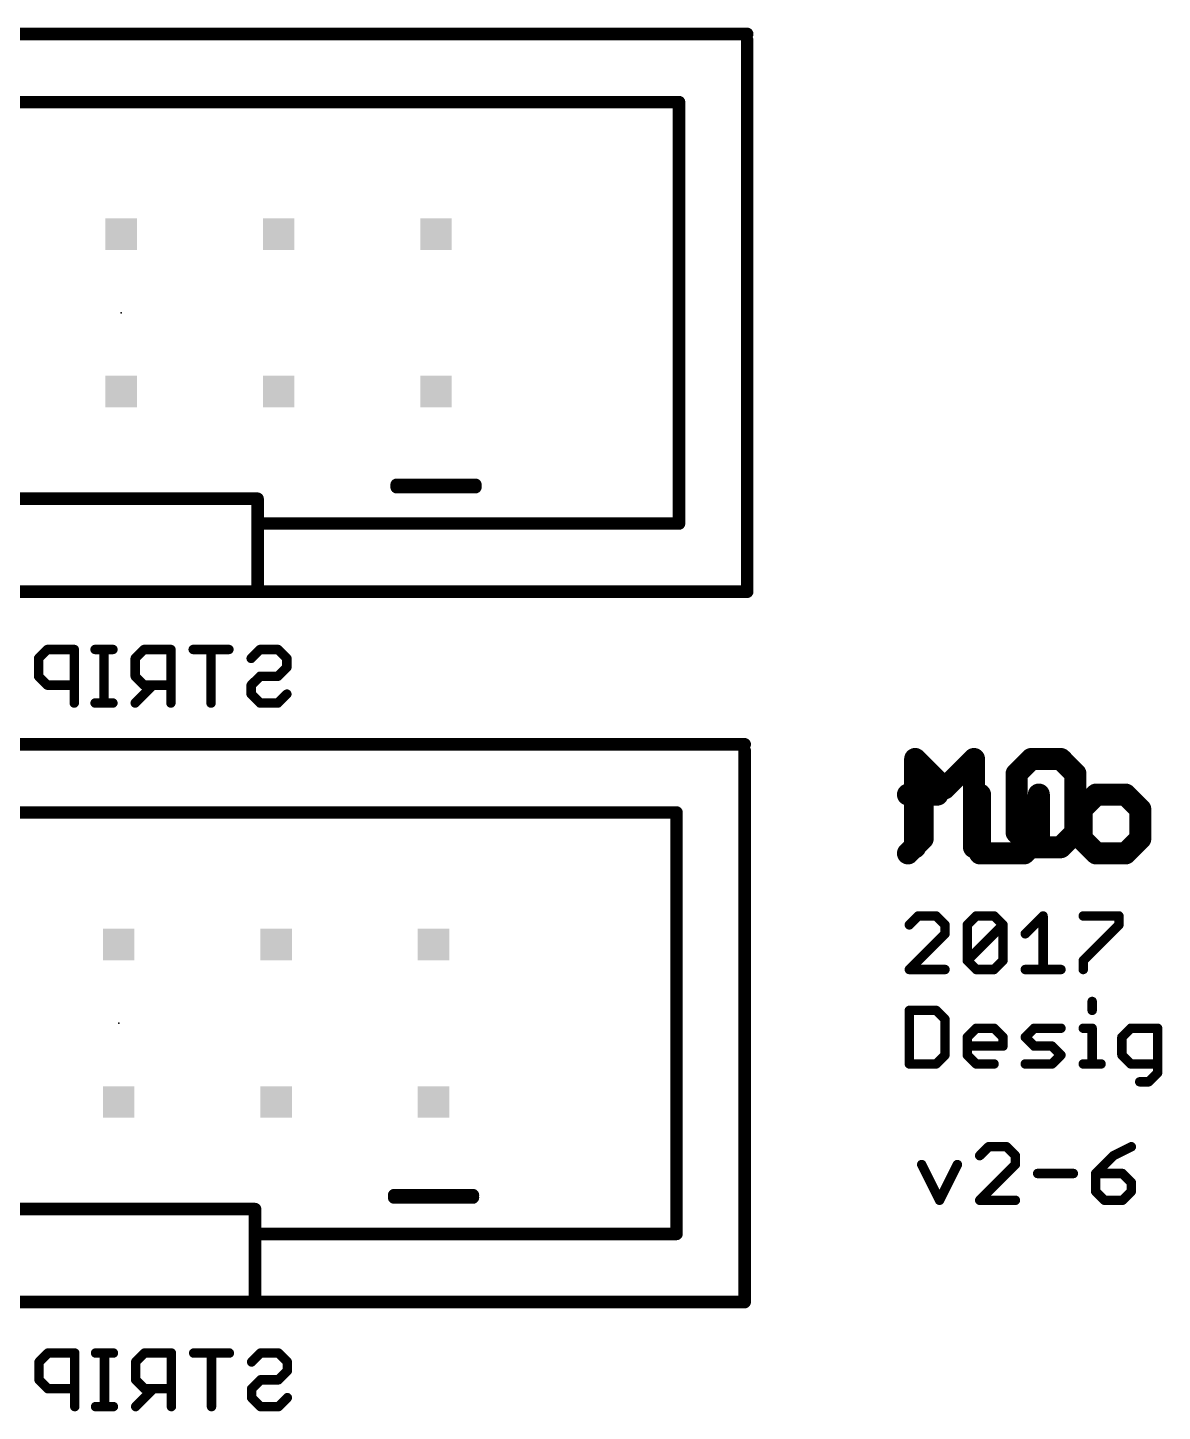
# Model space of a CAD drawing. Extents: x 0 to 100, y 1 to 103.
# Drawn here: x 19.75 to 38.06, y 1.07 to 23.4 of the extents above; entities that cross this region are included whole.
import ezdxf

# ---------------------------------------------------------------- set-up
doc = ezdxf.new("R2010")
doc.units = 0
for name, color, linetype in [('21', 253, 'CONTINUOUS'), ('22', 253, 'CONTINUOUS'), ('24', 7, 'CONTINUOUS'), ('26', 253, 'CONTINUOUS'), ('52', 253, 'CONTINUOUS')]:
    doc.layers.add(name, color=color, linetype=linetype)

# ---------------------------------------------------------------- blocks, each defined once
blk = doc.blocks.new('RECT')
blk.add_solid([(-0.5, -0.5), (0.5, -0.5), (-0.5, 0.5), (0.5, 0.5)])

msp = doc.modelspace()

# ---------------------------------------------------------------- linework, layer by layer
at = {"layer": '21'}
for points, const_width in [([(26.9789, 15.983), (25.7089, 15.983)], 0.2032), ([(34.0748, 10.1728), (34.0748, 11.5964)], 0.3556), ([(34.0748, 11.5964), (34.5493, 11.1219)], 0.3556), ([(34.5493, 11.1219), (35.0239, 11.5964)], 0.3556), ([(35.0239, 11.5964), (35.0239, 10.1728)], 0.3556), ([(35.9492, 11.5964), (35.712, 11.3591)], 0.3556), ([(36.4238, 11.5964), (35.9492, 11.5964)], 0.3556), ([(36.661, 11.3591), (36.4238, 11.5964)], 0.3556), ([(35.712, 11.3591), (35.712, 10.4101)], 0.3556), ([(36.661, 10.4101), (36.661, 11.3591)], 0.3556), ([(35.712, 10.4101), (35.9492, 10.1728)], 0.3556), ([(36.4238, 10.1728), (36.661, 10.4101)], 0.3556), ([(35.9492, 10.1728), (36.4238, 10.1728)], 0.3556), ([(34.1243, 9.0635), (33.9802, 8.9195)], 0.1524), ([(34.4124, 9.0635), (34.1243, 9.0635)], 0.1524), ([(34.5564, 8.9195), (34.4124, 9.0635)], 0.1524), ([(34.5564, 8.7754), (34.5564, 8.9195)], 0.1524), ([(34.9157, 8.9195), (35.0598, 9.0635)], 0.1524), ([(34.9157, 8.3433), (34.9157, 8.9195)], 0.1524), ([(34.9157, 8.3433), (35.4919, 8.9195)], 0.1524), ([(35.0598, 9.0635), (35.3479, 9.0635)], 0.1524), ([(35.3479, 9.0635), (35.4919, 8.9195)], 0.1524), ([(35.4919, 8.9195), (35.4919, 8.3433)], 0.1524), ([(35.8512, 8.7754), (36.1394, 9.0635)], 0.1524), ([(36.1394, 9.0635), (36.1394, 8.1992)], 0.1524), ([(36.7868, 9.0635), (37.363, 9.0635)], 0.1524), ([(37.363, 8.9195), (36.7868, 8.3433)], 0.1524), ([(37.363, 9.0635), (37.363, 8.9195)], 0.1524), ([(33.9802, 8.1992), (34.5564, 8.7754)], 0.1524), ([(34.5564, 8.1992), (33.9802, 8.1992)], 0.1524), ([(35.0598, 8.1992), (34.9157, 8.3433)], 0.1524), ([(35.3479, 8.1992), (35.0598, 8.1992)], 0.1524), ([(35.4919, 8.3433), (35.3479, 8.1992)], 0.1524), ([(35.8512, 8.1992), (36.4275, 8.1992)], 0.1524), ([(36.7868, 8.3433), (36.7868, 8.1992)], 0.1524), ([(33.9802, 7.5395), (33.9802, 6.6752)], 0.1524), ([(34.4124, 7.5395), (33.9802, 7.5395)], 0.1524), ([(34.5564, 7.3955), (34.4124, 7.5395)], 0.1524), ([(36.9308, 7.6836), (36.9308, 7.5395)], 0.1524), ([(34.5564, 6.8193), (34.5564, 7.3955)], 0.1524), ([(34.9157, 7.1074), (35.0598, 7.2514)], 0.1524), ([(34.9157, 6.8193), (34.9157, 7.1074)], 0.1524), ([(35.0598, 7.2514), (35.3479, 7.2514)], 0.1524), ([(35.3479, 7.2514), (35.4919, 7.1074)], 0.1524), ([(35.4919, 7.1074), (35.4919, 6.9633)], 0.1524), ([(35.8512, 7.1074), (35.9953, 7.2514)], 0.1524), ([(35.9953, 6.9633), (35.8512, 7.1074)], 0.1524), ([(35.9953, 7.2514), (36.4275, 7.2514)], 0.1524), ([(36.7868, 7.2514), (36.9308, 7.2514)], 0.1524), ([(36.9308, 7.2514), (36.9308, 6.6752)], 0.1524), ([(37.5545, 7.2514), (37.4104, 7.1074)], 0.1524), ([(37.4104, 7.1074), (37.4104, 6.8193)], 0.1524), ([(37.9867, 7.2514), (37.5545, 7.2514)], 0.1524), ([(37.9867, 6.5311), (37.9867, 7.2514)], 0.1524), ([(35.4919, 6.9633), (34.9157, 6.9633)], 0.1524), ([(36.2834, 6.9633), (35.9953, 6.9633)], 0.1524), ([(36.4275, 6.8193), (36.2834, 6.9633)], 0.1524), ([(33.9802, 6.6752), (34.4124, 6.6752)], 0.1524), ([(34.4124, 6.6752), (34.5564, 6.8193)], 0.1524), ([(35.0598, 6.6752), (34.9157, 6.8193)], 0.1524), ([(35.3479, 6.6752), (35.0598, 6.6752)], 0.1524), ([(35.8512, 6.6752), (36.2834, 6.6752)], 0.1524), ([(36.2834, 6.6752), (36.4275, 6.8193)], 0.1524), ([(36.7868, 6.6752), (37.0749, 6.6752)], 0.1524), ([(37.4104, 6.8193), (37.5545, 6.6752)], 0.1524), ([(37.5545, 6.6752), (37.9867, 6.6752)], 0.1524), ([(37.8426, 6.3871), (37.9867, 6.5311)], 0.1524), ([(37.6985, 6.3871), (37.8426, 6.3871)], 0.1524), ([(35.2598, 5.3395), (35.1157, 5.1955)], 0.1524), ([(35.5479, 5.3395), (35.2598, 5.3395)], 0.1524), ([(35.6919, 5.1955), (35.5479, 5.3395)], 0.1524), ([(37.563, 5.3395), (37.2749, 5.1955)], 0.1524), ([(35.6919, 5.0514), (35.6919, 5.1955)], 0.1524), ([(37.2749, 5.1955), (36.9868, 4.9074)], 0.1524), ([(34.1802, 5.0514), (34.4683, 4.4752)], 0.1524), ([(34.4683, 4.4752), (34.7564, 5.0514)], 0.1524), ([(35.1157, 4.4752), (35.6919, 5.0514)], 0.1524), ([(36.0512, 4.9074), (36.6275, 4.9074)], 0.1524), ([(36.9868, 4.9074), (36.9868, 4.6193)], 0.1524), ([(37.4189, 4.9074), (36.9868, 4.9074)], 0.1524), ([(37.563, 4.7633), (37.4189, 4.9074)], 0.1524), ([(36.9868, 4.6193), (37.1308, 4.4752)], 0.1524), ([(37.4189, 4.4752), (37.563, 4.6193)], 0.1524), ([(37.563, 4.6193), (37.563, 4.7633)], 0.1524), ([(26.9385, 4.5197), (25.6685, 4.5197)], 0.2032), ([(35.6919, 4.4752), (35.1157, 4.4752)], 0.1524), ([(37.1308, 4.4752), (37.4189, 4.4752)], 0.1524)]:
    msp.add_lwpolyline(points, dxfattribs=dict(at, const_width=const_width))
for points, const_width in [([(25.7089, 16.0338, 1), (25.7089, 15.9322)], 0.1016), ([(26.9789, 15.9322, 1), (26.9789, 16.0338)], 0.1016), ([(34.1377, 11.6593, 1), (34.0119, 11.5336)], 0.1778), ([(34.1637, 11.5964, 1), (33.9859, 11.5964)], 0.1778), ([(35.1128, 11.5964, 1), (34.935, 11.5964)], 0.1778), ([(35.0867, 11.5336, 1), (34.961, 11.6593)], 0.1778), ([(35.9492, 11.6853, 1), (35.9492, 11.5075)], 0.1778), ([(36.0121, 11.5336, 1), (35.8864, 11.6593)], 0.1778), ([(36.4866, 11.6593, 1), (36.3609, 11.5336)], 0.1778), ([(36.4238, 11.5075, 1), (36.4238, 11.6853)], 0.1778), ([(35.8009, 11.3591, 1), (35.6231, 11.3591)], 0.1778), ([(35.6491, 11.422, 1), (35.7748, 11.2963)], 0.1778), ([(36.7499, 11.3591, 1), (36.5721, 11.3591)], 0.1778), ([(36.5982, 11.2963, 1), (36.7239, 11.422)], 0.1778), ([(34.4865, 11.1847, 1), (34.6122, 11.059)], 0.1778), ([(34.4865, 11.059, 1), (34.6122, 11.1847)], 0.1778), ([(35.7748, 10.4729, 1), (35.6491, 10.3472)], 0.1778), ([(35.6231, 10.4101, 1), (35.8009, 10.4101)], 0.1778), ([(36.5721, 10.4101, 1), (36.7499, 10.4101)], 0.1778), ([(36.7239, 10.3472, 1), (36.5982, 10.4729)], 0.1778), ([(35.9492, 10.2617, 1), (35.9492, 10.0839)], 0.1778), ([(35.8864, 10.1099, 1), (36.0121, 10.2357)], 0.1778), ([(36.3609, 10.2357, 1), (36.4866, 10.1099)], 0.1778), ([(36.4238, 10.0839, 1), (36.4238, 10.2617)], 0.1778), ([(33.9859, 10.1728, 1), (34.1637, 10.1728)], 0.1778), ([(34.935, 10.1728, 1), (35.1128, 10.1728)], 0.1778), ([(33.9533, 8.9464, 1), (34.0071, 8.8925)], 0.0762), ([(34.1243, 9.1016, 1), (34.1243, 9.0254)], 0.0762), ([(34.1512, 9.0366, 1), (34.0973, 9.0905)], 0.0762), ([(34.4393, 9.0905, 1), (34.3854, 9.0366)], 0.0762), ([(34.4124, 9.0254, 1), (34.4124, 9.1016)], 0.0762), ([(34.5945, 8.9195, 1), (34.5183, 8.9195)], 0.0762), ([(34.5295, 8.8925, 1), (34.5834, 8.9464)], 0.0762), ([(34.9538, 8.9195, 1), (34.8776, 8.9195)], 0.0762), ([(34.8888, 8.9464, 1), (34.9427, 8.8925)], 0.0762), ([(35.0598, 9.1016, 1), (35.0598, 9.0254)], 0.0762), ([(35.0867, 9.0366, 1), (35.0328, 9.0905)], 0.0762), ([(35.3748, 9.0905, 1), (35.3209, 9.0366)], 0.0762), ([(35.3479, 9.0254, 1), (35.3479, 9.1016)], 0.0762), ([(35.53, 8.9195, 1), (35.4538, 8.9195)], 0.0762), ([(35.5189, 8.8925, 1), (35.465, 8.9464)], 0.0762), ([(35.465, 8.8925, 1), (35.5189, 8.9464)], 0.0762), ([(36.1775, 9.0635, 1), (36.1013, 9.0635)], 0.0762), ([(36.1663, 9.0366, 1), (36.1124, 9.0905)], 0.0762), ([(36.7868, 9.1016, 1), (36.7868, 9.0254)], 0.0762), ([(37.4011, 9.0635, 1), (37.3249, 9.0635)], 0.0762), ([(37.3249, 8.9195, 1), (37.4011, 8.9195)], 0.0762), ([(37.3899, 8.8925, 1), (37.336, 8.9464)], 0.0762), ([(37.363, 9.0254, 1), (37.363, 9.1016)], 0.0762), ([(34.5183, 8.7754, 1), (34.5945, 8.7754)], 0.0762), ([(34.5834, 8.7485, 1), (34.5295, 8.8024)], 0.0762), ([(35.8243, 8.8024, 1), (35.8782, 8.7485)], 0.0762), ([(33.9802, 8.2373, 1), (33.9802, 8.1611)], 0.0762), ([(33.9533, 8.2261, 1), (34.0071, 8.1723)], 0.0762), ([(34.5564, 8.1611, 1), (34.5564, 8.2373)], 0.0762), ([(34.9427, 8.3702, 1), (34.8888, 8.3163)], 0.0762), ([(34.8888, 8.3702, 1), (34.9427, 8.3163)], 0.0762), ([(34.8776, 8.3433, 1), (34.9538, 8.3433)], 0.0762), ([(35.0598, 8.2373, 1), (35.0598, 8.1611)], 0.0762), ([(35.0328, 8.1723, 1), (35.0867, 8.2261)], 0.0762), ([(35.3209, 8.2261, 1), (35.3748, 8.1723)], 0.0762), ([(35.3479, 8.1611, 1), (35.3479, 8.2373)], 0.0762), ([(35.4538, 8.3433, 1), (35.53, 8.3433)], 0.0762), ([(35.5189, 8.3163, 1), (35.465, 8.3702)], 0.0762), ([(35.8512, 8.2373, 1), (35.8512, 8.1611)], 0.0762), ([(36.4275, 8.1611, 1), (36.4275, 8.2373)], 0.0762), ([(36.7598, 8.3702, 1), (36.8137, 8.3163)], 0.0762), ([(36.8249, 8.3433, 1), (36.7487, 8.3433)], 0.0762), ([(36.1013, 8.1992, 1), (36.1775, 8.1992)], 0.0762), ([(36.7487, 8.1992, 1), (36.8249, 8.1992)], 0.0762), ([(34.0183, 7.5395, 1), (33.9421, 7.5395)], 0.0762), ([(33.9802, 7.5776, 1), (33.9802, 7.5014)], 0.0762), ([(34.4393, 7.5665, 1), (34.3854, 7.5126)], 0.0762), ([(34.4124, 7.5014, 1), (34.4124, 7.5776)], 0.0762), ([(36.9689, 7.6836, 1), (36.8927, 7.6836)], 0.0762), ([(34.5945, 7.3955, 1), (34.5183, 7.3955)], 0.0762), ([(34.5295, 7.3685, 1), (34.5834, 7.4224)], 0.0762), ([(36.8927, 7.5395, 1), (36.9689, 7.5395)], 0.0762), ([(34.9538, 7.1074, 1), (34.8776, 7.1074)], 0.0762), ([(34.8888, 7.1343, 1), (34.9427, 7.0804)], 0.0762), ([(35.0598, 7.2895, 1), (35.0598, 7.2133)], 0.0762), ([(35.0867, 7.2245, 1), (35.0328, 7.2784)], 0.0762), ([(35.3748, 7.2784, 1), (35.3209, 7.2245)], 0.0762), ([(35.3479, 7.2133, 1), (35.3479, 7.2895)], 0.0762), ([(35.53, 7.1074, 1), (35.4538, 7.1074)], 0.0762), ([(35.465, 7.0804, 1), (35.5189, 7.1343)], 0.0762), ([(35.8782, 7.1343, 1), (35.8243, 7.0804)], 0.0762), ([(35.8243, 7.1343, 1), (35.8782, 7.0804)], 0.0762), ([(35.9953, 7.2895, 1), (35.9953, 7.2133)], 0.0762), ([(36.0222, 7.2245, 1), (35.9684, 7.2784)], 0.0762), ([(36.4275, 7.2133, 1), (36.4275, 7.2895)], 0.0762), ([(36.7868, 7.2895, 1), (36.7868, 7.2133)], 0.0762), ([(36.9689, 7.2514, 1), (36.8927, 7.2514)], 0.0762), ([(36.9308, 7.2133, 1), (36.9308, 7.2895)], 0.0762), ([(37.4485, 7.1074, 1), (37.3723, 7.1074)], 0.0762), ([(37.3835, 7.1343, 1), (37.4374, 7.0804)], 0.0762), ([(37.5545, 7.2895, 1), (37.5545, 7.2133)], 0.0762), ([(37.5814, 7.2245, 1), (37.5275, 7.2784)], 0.0762), ([(38.0248, 7.2514, 1), (37.9486, 7.2514)], 0.0762), ([(37.9867, 7.2133, 1), (37.9867, 7.2895)], 0.0762), ([(34.9157, 7.0014, 1), (34.9157, 6.9252)], 0.0762), ([(35.4538, 6.9633, 1), (35.53, 6.9633)], 0.0762), ([(35.4919, 6.9252, 1), (35.4919, 7.0014)], 0.0762), ([(35.9953, 7.0014, 1), (35.9953, 6.9252)], 0.0762), ([(35.9684, 6.9364, 1), (36.0222, 6.9903)], 0.0762), ([(36.3103, 6.9903, 1), (36.2565, 6.9364)], 0.0762), ([(36.2834, 6.9252, 1), (36.2834, 7.0014)], 0.0762), ([(33.9802, 6.7133, 1), (33.9802, 6.6371)], 0.0762), ([(33.9421, 6.6752, 1), (34.0183, 6.6752)], 0.0762), ([(34.3854, 6.7021, 1), (34.4393, 6.6483)], 0.0762), ([(34.4124, 6.6371, 1), (34.4124, 6.7133)], 0.0762), ([(34.5183, 6.8193, 1), (34.5945, 6.8193)], 0.0762), ([(34.5834, 6.7923, 1), (34.5295, 6.8462)], 0.0762), ([(34.9427, 6.8462, 1), (34.8888, 6.7923)], 0.0762), ([(34.8776, 6.8193, 1), (34.9538, 6.8193)], 0.0762), ([(35.0598, 6.7133, 1), (35.0598, 6.6371)], 0.0762), ([(35.0328, 6.6483, 1), (35.0867, 6.7021)], 0.0762), ([(35.3479, 6.6371, 1), (35.3479, 6.7133)], 0.0762), ([(35.8512, 6.7133, 1), (35.8512, 6.6371)], 0.0762), ([(36.2565, 6.7021, 1), (36.3103, 6.6483)], 0.0762), ([(36.2834, 6.6371, 1), (36.2834, 6.7133)], 0.0762), ([(36.4544, 6.7923, 1), (36.4005, 6.8462)], 0.0762), ([(36.4005, 6.7923, 1), (36.4544, 6.8462)], 0.0762), ([(36.7868, 6.7133, 1), (36.7868, 6.6371)], 0.0762), ([(36.8927, 6.6752, 1), (36.9689, 6.6752)], 0.0762), ([(37.0749, 6.6371, 1), (37.0749, 6.7133)], 0.0762), ([(37.4374, 6.8462, 1), (37.3835, 6.7923)], 0.0762), ([(37.3723, 6.8193, 1), (37.4485, 6.8193)], 0.0762), ([(37.5545, 6.7133, 1), (37.5545, 6.6371)], 0.0762), ([(37.5275, 6.6483, 1), (37.5814, 6.7021)], 0.0762), ([(37.9867, 6.6371, 1), (37.9867, 6.7133)], 0.0762), ([(37.9486, 6.5311, 1), (38.0248, 6.5311)], 0.0762), ([(38.0136, 6.5042, 1), (37.9597, 6.5581)], 0.0762), ([(37.6985, 6.4252, 1), (37.6985, 6.349)], 0.0762), ([(37.8157, 6.414, 1), (37.8695, 6.3601)], 0.0762), ([(37.8426, 6.349, 1), (37.8426, 6.4252)], 0.0762), ([(35.2598, 5.3776, 1), (35.2598, 5.3014)], 0.0762), ([(35.2867, 5.3126, 1), (35.2328, 5.3665)], 0.0762), ([(35.5748, 5.3665, 1), (35.5209, 5.3126)], 0.0762), ([(35.5479, 5.3014, 1), (35.5479, 5.3776)], 0.0762), ([(37.58, 5.3055, 1), (37.5459, 5.3736)], 0.0762), ([(35.0888, 5.2224, 1), (35.1427, 5.1685)], 0.0762), ([(35.73, 5.1955, 1), (35.6538, 5.1955)], 0.0762), ([(35.665, 5.1685, 1), (35.7189, 5.2224)], 0.0762), ([(37.2578, 5.2296, 1), (37.2919, 5.1614)], 0.0762), ([(37.3018, 5.1685, 1), (37.2479, 5.2224)], 0.0762), ([(34.2143, 5.0685, 1), (34.1461, 5.0344)], 0.0762), ([(34.7905, 5.0344, 1), (34.7223, 5.0685)], 0.0762), ([(35.6538, 5.0514, 1), (35.73, 5.0514)], 0.0762), ([(35.7189, 5.0245, 1), (35.665, 5.0784)], 0.0762), ([(36.0512, 4.9455, 1), (36.0512, 4.8693)], 0.0762), ([(36.6275, 4.8693, 1), (36.6275, 4.9455)], 0.0762), ([(36.9598, 4.9343, 1), (37.0137, 4.8804)], 0.0762), ([(37.0249, 4.9074, 1), (36.9487, 4.9074)], 0.0762), ([(36.9868, 4.9455, 1), (36.9868, 4.8693)], 0.0762), ([(37.4459, 4.9343, 1), (37.392, 4.8804)], 0.0762), ([(37.4189, 4.8693, 1), (37.4189, 4.9455)], 0.0762), ([(37.0137, 4.6462, 1), (36.9598, 4.5923)], 0.0762), ([(37.6011, 4.7633, 1), (37.5249, 4.7633)], 0.0762), ([(37.536, 4.7364, 1), (37.5899, 4.7903)], 0.0762), ([(37.5899, 4.5923, 1), (37.536, 4.6462)], 0.0762), ([(25.6685, 4.5705, 1), (25.6685, 4.4689)], 0.1016), ([(26.9385, 4.4689, 1), (26.9385, 4.5705)], 0.1016), ([(34.4342, 4.4922, 1), (34.5024, 4.4582)], 0.0762), ([(34.4342, 4.4582, 1), (34.5024, 4.4922)], 0.0762), ([(35.1157, 4.5133, 1), (35.1157, 4.4371)], 0.0762), ([(35.0888, 4.5021, 1), (35.1427, 4.4483)], 0.0762), ([(35.6919, 4.4371, 1), (35.6919, 4.5133)], 0.0762), ([(36.9487, 4.6193, 1), (37.0249, 4.6193)], 0.0762), ([(37.1308, 4.5133, 1), (37.1308, 4.4371)], 0.0762), ([(37.1039, 4.4483, 1), (37.1578, 4.5021)], 0.0762), ([(37.392, 4.5021, 1), (37.4459, 4.4483)], 0.0762), ([(37.4189, 4.4371, 1), (37.4189, 4.5133)], 0.0762), ([(37.5249, 4.6193, 1), (37.6011, 4.6193)], 0.0762)]:
    msp.add_lwpolyline(points, format="xyb", dxfattribs=dict(at, const_width=const_width))
at = {"layer": '22'}
for points, const_width in [([(31.3639, 23.296), (11.1639, 23.296)], 0.2032), ([(31.3639, 14.296), (31.3639, 23.196)], 0.2032), ([(26.9789, 16.021), (25.7089, 16.021)], 0.2032), ([(23.4639, 15.796), (19.0639, 15.796)], 0.2032), ([(23.4639, 14.296), (23.4639, 15.796)], 0.2032), ([(19.0639, 14.296), (23.4639, 14.296)], 0.2032), ([(23.4639, 14.296), (31.3639, 14.296)], 0.2032), ([(31.3235, 11.8327), (11.1235, 11.8327)], 0.2032), ([(31.3235, 2.8327), (31.3235, 11.7327)], 0.2032), ([(34.196, 11.2591), (34.196, 10.3101)], 0.3556), ([(34.4333, 11.0219), (33.9587, 11.0219)], 0.3556), ([(35.1213, 10.0728), (35.1213, 11.0219)], 0.3556), ([(36.0704, 11.0219), (36.0704, 10.3101)], 0.3556), ([(36.7585, 10.7846), (36.9958, 11.0219)], 0.3556), ([(36.9958, 11.0219), (37.4703, 11.0219)], 0.3556), ([(37.4703, 11.0219), (37.7076, 10.7846)], 0.3556), ([(36.7585, 10.3101), (36.7585, 10.7846)], 0.3556), ([(37.7076, 10.7846), (37.7076, 10.3101)], 0.3556), ([(34.196, 10.3101), (33.9587, 10.0728)], 0.3556), ([(36.0704, 10.3101), (35.8332, 10.0728)], 0.3556), ([(36.9958, 10.0728), (36.7585, 10.3101)], 0.3556), ([(37.7076, 10.3101), (37.4703, 10.0728)], 0.3556), ([(35.8332, 10.0728), (35.1213, 10.0728)], 0.3556), ([(37.4703, 10.0728), (36.9958, 10.0728)], 0.3556), ([(26.9385, 4.5577), (25.6685, 4.5577)], 0.2032), ([(23.4235, 4.3327), (19.0235, 4.3327)], 0.2032), ([(23.4235, 2.8327), (23.4235, 4.3327)], 0.2032), ([(19.0235, 2.8327), (23.4235, 2.8327)], 0.2032), ([(23.4235, 2.8327), (31.3235, 2.8327)], 0.2032)]:
    msp.add_lwpolyline(points, dxfattribs=dict(at, const_width=const_width))
for points, const_width in [([(31.4147, 23.196, 1), (31.3131, 23.196)], 0.1016), ([(31.3639, 23.2452, 1), (31.3639, 23.3468)], 0.1016), ([(25.7089, 16.0718, 1), (25.7089, 15.9702)], 0.1016), ([(26.9789, 15.9702, 1), (26.9789, 16.0718)], 0.1016), ([(23.5147, 15.796, 1), (23.4131, 15.796)], 0.1016), ([(23.4639, 15.7452, 1), (23.4639, 15.8468)], 0.1016), ([(23.4639, 14.3468, 1), (23.4639, 14.2452)], 0.1016), ([(23.4131, 14.296, 1), (23.5147, 14.296)], 0.1016), ([(23.4639, 14.2452, 1), (23.4639, 14.3468)], 0.1016), ([(31.3131, 14.296, 1), (31.4147, 14.296)], 0.1016), ([(31.3639, 14.2452, 1), (31.3639, 14.3468)], 0.1016), ([(31.3743, 11.7327, 1), (31.2727, 11.7327)], 0.1016), ([(31.3235, 11.7819, 1), (31.3235, 11.8835)], 0.1016), ([(34.2849, 11.2591, 1), (34.1071, 11.2591)], 0.1778), ([(33.9587, 11.1108, 1), (33.9587, 10.933)], 0.1778), ([(34.4333, 10.933, 1), (34.4333, 11.1108)], 0.1778), ([(35.2102, 11.0219, 1), (35.0324, 11.0219)], 0.1778), ([(36.1593, 11.0219, 1), (35.9815, 11.0219)], 0.1778), ([(36.9958, 11.1108, 1), (36.9958, 10.933)], 0.1778), ([(37.0586, 10.959, 1), (36.9329, 11.0847)], 0.1778), ([(37.5332, 11.0847, 1), (37.4074, 10.959)], 0.1778), ([(37.4703, 10.933, 1), (37.4703, 11.1108)], 0.1778), ([(36.8474, 10.7846, 1), (36.6696, 10.7846)], 0.1778), ([(37.7965, 10.7846, 1), (37.6187, 10.7846)], 0.1778), ([(36.6956, 10.8475, 1), (36.8214, 10.7217)], 0.1778), ([(37.6447, 10.7217, 1), (37.7704, 10.8475)], 0.1778), ([(34.1071, 10.3101, 1), (34.2849, 10.3101)], 0.1778), ([(34.2589, 10.2472, 1), (34.1331, 10.3729)], 0.1778), ([(35.9815, 10.3101, 1), (36.1593, 10.3101)], 0.1778), ([(36.1333, 10.2472, 1), (36.0076, 10.3729)], 0.1778), ([(36.8214, 10.3729, 1), (36.6956, 10.2472)], 0.1778), ([(36.6696, 10.3101, 1), (36.8474, 10.3101)], 0.1778), ([(37.6187, 10.3101, 1), (37.7965, 10.3101)], 0.1778), ([(37.7704, 10.2472, 1), (37.6447, 10.3729)], 0.1778), ([(33.8959, 10.1357, 1), (34.0216, 10.0099)], 0.1778), ([(35.1213, 10.1617, 1), (35.1213, 9.9839)], 0.1778), ([(35.0324, 10.0728, 1), (35.2102, 10.0728)], 0.1778), ([(35.7703, 10.1357, 1), (35.896, 10.0099)], 0.1778), ([(35.8332, 9.9839, 1), (35.8332, 10.1617)], 0.1778), ([(36.9958, 10.1617, 1), (36.9958, 9.9839)], 0.1778), ([(36.9329, 10.0099, 1), (37.0586, 10.1357)], 0.1778), ([(37.4074, 10.1357, 1), (37.5332, 10.0099)], 0.1778), ([(37.4703, 9.9839, 1), (37.4703, 10.1617)], 0.1778), ([(25.6685, 4.6085, 1), (25.6685, 4.5069)], 0.1016), ([(26.9385, 4.5069, 1), (26.9385, 4.6085)], 0.1016), ([(23.4743, 4.3327, 1), (23.3727, 4.3327)], 0.1016), ([(23.4235, 4.2819, 1), (23.4235, 4.3835)], 0.1016), ([(23.4235, 2.8835, 1), (23.4235, 2.7819)], 0.1016), ([(23.4235, 2.7819, 1), (23.4235, 2.8835)], 0.1016), ([(31.3235, 2.7819, 1), (31.3235, 2.8835)], 0.1016), ([(23.3727, 2.8327, 1), (23.4743, 2.8327)], 0.1016), ([(31.2727, 2.8327, 1), (31.3743, 2.8327)], 0.1016)]:
    msp.add_lwpolyline(points, format="xyb", dxfattribs=dict(at, const_width=const_width))
at = {"layer": '24'}
for p in [(21.2639, 18.796), (21.2235, 7.3327)]:
    msp.add_point(p, dxfattribs=at)
at = {"layer": '26', "const_width": 0.1524}
for points in [[(20.0746, 13.3636), (19.9305, 13.2195)], [(20.5067, 13.3636), (20.0746, 13.3636)], [(20.5067, 12.4992), (20.5067, 13.3636)], [(21.1304, 13.3636), (20.8423, 13.3636)], [(20.9864, 12.4992), (20.9864, 13.3636)], [(21.6338, 13.3636), (21.4897, 13.2195)], [(22.0659, 13.3636), (21.6338, 13.3636)], [(22.0659, 12.4992), (22.0659, 13.3636)], [(23.0015, 13.3636), (22.4252, 13.3636)], [(22.7133, 12.4992), (22.7133, 13.3636)], [(23.3607, 13.2195), (23.5048, 13.3636)], [(23.5048, 13.3636), (23.7929, 13.3636)], [(23.7929, 13.3636), (23.937, 13.2195)], [(19.9305, 13.2195), (19.9305, 12.9314)], [(21.4897, 13.2195), (21.4897, 12.9314)], [(23.937, 13.2195), (23.937, 13.0755)], [(19.9305, 12.9314), (20.0746, 12.7874)], [(21.4897, 12.9314), (21.6338, 12.7874)], [(23.5048, 12.9314), (23.3607, 12.7874)], [(23.7929, 12.9314), (23.5048, 12.9314)], [(23.937, 13.0755), (23.7929, 12.9314)], [(20.0746, 12.7874), (20.5067, 12.7874)], [(21.7778, 12.7874), (21.4897, 12.4992)], [(21.6338, 12.7874), (22.0659, 12.7874)], [(23.3607, 12.7874), (23.3607, 12.6433)], [(21.1304, 12.4992), (20.8423, 12.4992)], [(23.3607, 12.6433), (23.5048, 12.4992)], [(23.5048, 12.4992), (23.7929, 12.4992)], [(23.7929, 12.4992), (23.937, 12.6433)], [(20.0822, 2.0103), (19.9381, 1.8662)], [(20.5144, 2.0103), (20.0822, 2.0103)], [(20.5144, 1.1459), (20.5144, 2.0103)], [(21.138, 2.0103), (20.8499, 2.0103)], [(20.994, 1.1459), (20.994, 2.0103)], [(21.6414, 2.0103), (21.4973, 1.8662)], [(22.0736, 2.0103), (21.6414, 2.0103)], [(22.0736, 1.1459), (22.0736, 2.0103)], [(23.0091, 2.0103), (22.4329, 2.0103)], [(22.721, 1.1459), (22.721, 2.0103)], [(23.3684, 1.8662), (23.5124, 2.0103)], [(23.5124, 2.0103), (23.8005, 2.0103)], [(23.8005, 2.0103), (23.9446, 1.8662)], [(19.9381, 1.8662), (19.9381, 1.5781)], [(21.4973, 1.8662), (21.4973, 1.5781)], [(23.9446, 1.7222), (23.8005, 1.5781)], [(23.9446, 1.8662), (23.9446, 1.7222)], [(19.9381, 1.5781), (20.0822, 1.4341)], [(21.4973, 1.5781), (21.6414, 1.4341)], [(23.5124, 1.5781), (23.3684, 1.4341)], [(23.8005, 1.5781), (23.5124, 1.5781)], [(20.0822, 1.4341), (20.5144, 1.4341)], [(21.7854, 1.4341), (21.4973, 1.1459)], [(21.6414, 1.4341), (22.0736, 1.4341)], [(23.3684, 1.4341), (23.3684, 1.29)], [(23.3684, 1.29), (23.5124, 1.1459)], [(23.8005, 1.1459), (23.9446, 1.29)], [(21.138, 1.1459), (20.8499, 1.1459)], [(23.5124, 1.1459), (23.8005, 1.1459)]]:
    msp.add_lwpolyline(points, dxfattribs=at)
at = {"layer": '26', "const_width": 0.0762}
for points in [[(20.0746, 13.4017, 1), (20.0746, 13.3255)], [(20.1015, 13.3366, 1), (20.0476, 13.3905)], [(20.5448, 13.3636, 1), (20.4686, 13.3636)], [(20.5067, 13.3255, 1), (20.5067, 13.4017)], [(20.8423, 13.4017, 1), (20.8423, 13.3255)], [(21.0245, 13.3636, 1), (20.9483, 13.3636)], [(21.1304, 13.3255, 1), (21.1304, 13.4017)], [(21.6338, 13.4017, 1), (21.6338, 13.3255)], [(21.6607, 13.3366, 1), (21.6068, 13.3905)], [(22.104, 13.3636, 1), (22.0278, 13.3636)], [(22.0659, 13.3255, 1), (22.0659, 13.4017)], [(22.4252, 13.4017, 1), (22.4252, 13.3255)], [(22.7514, 13.3636, 1), (22.6752, 13.3636)], [(23.0015, 13.3255, 1), (23.0015, 13.4017)], [(23.5048, 13.4017, 1), (23.5048, 13.3255)], [(23.5317, 13.3366, 1), (23.4779, 13.3905)], [(23.8199, 13.3905, 1), (23.766, 13.3366)], [(23.7929, 13.3255, 1), (23.7929, 13.4017)], [(19.9686, 13.2195, 1), (19.8924, 13.2195)], [(19.9036, 13.2465, 1), (19.9575, 13.1926)], [(21.5278, 13.2195, 1), (21.4516, 13.2195)], [(21.4628, 13.2465, 1), (21.5167, 13.1926)], [(23.3338, 13.2465, 1), (23.3877, 13.1926)], [(23.9751, 13.2195, 1), (23.8989, 13.2195)], [(23.91, 13.1926, 1), (23.9639, 13.2465)], [(19.9575, 12.9584, 1), (19.9036, 12.9045)], [(19.8924, 12.9314, 1), (19.9686, 12.9314)], [(21.5167, 12.9584, 1), (21.4628, 12.9045)], [(21.4516, 12.9314, 1), (21.5278, 12.9314)], [(23.5048, 12.9695, 1), (23.5048, 12.8933)], [(23.5317, 12.9045, 1), (23.4779, 12.9584)], [(23.766, 12.9584, 1), (23.8199, 12.9045)], [(23.7929, 12.8933, 1), (23.7929, 12.9695)], [(23.8989, 13.0755, 1), (23.9751, 13.0755)], [(23.9639, 13.0485, 1), (23.91, 13.1024)], [(20.0746, 12.8255, 1), (20.0746, 12.7493)], [(20.0476, 12.7604, 1), (20.1015, 12.8143)], [(20.5067, 12.7493, 1), (20.5067, 12.8255)], [(21.6338, 12.8255, 1), (21.6338, 12.7493)], [(21.6068, 12.7604, 1), (21.6607, 12.8143)], [(21.8048, 12.7604, 1), (21.7509, 12.8143)], [(22.0659, 12.7493, 1), (22.0659, 12.8255)], [(23.3988, 12.7874, 1), (23.3226, 12.7874)], [(23.3338, 12.8143, 1), (23.3877, 12.7604)], [(20.4686, 12.4992, 1), (20.5448, 12.4992)], [(20.8423, 12.5373, 1), (20.8423, 12.4611)], [(20.9483, 12.4992, 1), (21.0245, 12.4992)], [(21.1304, 12.4611, 1), (21.1304, 12.5373)], [(21.4628, 12.5262, 1), (21.5167, 12.4723)], [(22.0278, 12.4992, 1), (22.104, 12.4992)], [(22.6752, 12.4992, 1), (22.7514, 12.4992)], [(23.3226, 12.6433, 1), (23.3988, 12.6433)], [(23.3877, 12.6702, 1), (23.3338, 12.6164)], [(23.5048, 12.5373, 1), (23.5048, 12.4611)], [(23.4779, 12.4723, 1), (23.5317, 12.5262)], [(23.766, 12.5262, 1), (23.8199, 12.4723)], [(23.7929, 12.4611, 1), (23.7929, 12.5373)], [(23.9639, 12.6164, 1), (23.91, 12.6702)], [(20.0822, 2.0484, 1), (20.0822, 1.9722)], [(20.1091, 1.9833, 1), (20.0553, 2.0372)], [(20.5525, 2.0103, 1), (20.4763, 2.0103)], [(20.5144, 1.9722, 1), (20.5144, 2.0484)], [(20.8499, 2.0484, 1), (20.8499, 1.9722)], [(21.0321, 2.0103, 1), (20.9559, 2.0103)], [(21.138, 1.9722, 1), (21.138, 2.0484)], [(21.6414, 2.0484, 1), (21.6414, 1.9722)], [(21.6683, 1.9833, 1), (21.6144, 2.0372)], [(22.1117, 2.0103, 1), (22.0355, 2.0103)], [(22.0736, 1.9722, 1), (22.0736, 2.0484)], [(22.4329, 2.0484, 1), (22.4329, 1.9722)], [(22.7591, 2.0103, 1), (22.6829, 2.0103)], [(23.0091, 1.9722, 1), (23.0091, 2.0484)], [(23.5124, 2.0484, 1), (23.5124, 1.9722)], [(23.5394, 1.9833, 1), (23.4855, 2.0372)], [(23.8275, 2.0372, 1), (23.7736, 1.9833)], [(23.8005, 1.9722, 1), (23.8005, 2.0484)], [(19.9762, 1.8662, 1), (19.9, 1.8662)], [(19.9112, 1.8932, 1), (19.9651, 1.8393)], [(21.5354, 1.8662, 1), (21.4592, 1.8662)], [(21.4704, 1.8932, 1), (21.5243, 1.8393)], [(23.3414, 1.8932, 1), (23.3953, 1.8393)], [(23.9827, 1.8662, 1), (23.9065, 1.8662)], [(23.9177, 1.8393, 1), (23.9715, 1.8932)], [(23.9715, 1.6952, 1), (23.9177, 1.7491)], [(19.9651, 1.6051, 1), (19.9112, 1.5512)], [(19.9, 1.5781, 1), (19.9762, 1.5781)], [(21.5243, 1.6051, 1), (21.4704, 1.5512)], [(21.4592, 1.5781, 1), (21.5354, 1.5781)], [(23.5124, 1.6162, 1), (23.5124, 1.54)], [(23.5394, 1.5512, 1), (23.4855, 1.6051)], [(23.7736, 1.6051, 1), (23.8275, 1.5512)], [(23.8005, 1.54, 1), (23.8005, 1.6162)], [(23.9065, 1.7222, 1), (23.9827, 1.7222)], [(20.0822, 1.4722, 1), (20.0822, 1.396)], [(20.0553, 1.4071, 1), (20.1091, 1.461)], [(20.5144, 1.396, 1), (20.5144, 1.4722)], [(21.6414, 1.4722, 1), (21.6414, 1.396)], [(21.6144, 1.4071, 1), (21.6683, 1.461)], [(21.8124, 1.4071, 1), (21.7585, 1.461)], [(22.0736, 1.396, 1), (22.0736, 1.4722)], [(23.3414, 1.461, 1), (23.3953, 1.4071)], [(23.4065, 1.4341, 1), (23.3303, 1.4341)], [(23.3953, 1.3169, 1), (23.3414, 1.2631)], [(23.9715, 1.2631, 1), (23.9177, 1.3169)], [(20.4763, 1.1459, 1), (20.5525, 1.1459)], [(20.8499, 1.184, 1), (20.8499, 1.1078)], [(20.9559, 1.1459, 1), (21.0321, 1.1459)], [(21.138, 1.1078, 1), (21.138, 1.184)], [(21.4704, 1.1729, 1), (21.5243, 1.119)], [(22.0355, 1.1459, 1), (22.1117, 1.1459)], [(22.6829, 1.1459, 1), (22.7591, 1.1459)], [(23.3303, 1.29, 1), (23.4065, 1.29)], [(23.5124, 1.184, 1), (23.5124, 1.1078)], [(23.4855, 1.119, 1), (23.5394, 1.1729)], [(23.7736, 1.1729, 1), (23.8275, 1.119)], [(23.8005, 1.1078, 1), (23.8005, 1.184)]]:
    msp.add_lwpolyline(points, format="xyb", dxfattribs=at)
at = {"layer": '52', "const_width": 0.2032}
for points in [[(30.2639, 22.196), (12.2639, 22.196)], [(30.2639, 15.396), (30.2639, 22.196)], [(30.2639, 15.396), (23.4639, 15.396)], [(30.2235, 10.7327), (12.2235, 10.7327)], [(30.2235, 3.9327), (30.2235, 10.7327)], [(30.2235, 3.9327), (23.4235, 3.9327)]]:
    msp.add_lwpolyline(points, dxfattribs=at)
at = {"layer": '52', "const_width": 0.1016}
for points in [[(30.3147, 22.196, 1), (30.2131, 22.196)], [(30.2639, 22.1452, 1), (30.2639, 22.2468)], [(23.4639, 15.4468, 1), (23.4639, 15.3452)], [(30.2131, 15.396, 1), (30.3147, 15.396)], [(30.2639, 15.3452, 1), (30.2639, 15.4468)], [(30.2743, 10.7327, 1), (30.1727, 10.7327)], [(30.2235, 10.6819, 1), (30.2235, 10.7835)], [(23.4235, 3.9835, 1), (23.4235, 3.8819)], [(30.2235, 3.8819, 1), (30.2235, 3.9835)], [(30.1727, 3.9327, 1), (30.2743, 3.9327)]]:
    msp.add_lwpolyline(points, format="xyb", dxfattribs=at)

# ---------------------------------------------------------------- block references
at = {"layer": '52', "xscale": 0.508, "yscale": 0.508, "rotation": 180}
for p in [(21.2639, 20.066), (23.8039, 20.066), (26.3439, 20.066), (21.2639, 17.526), (23.8039, 17.526), (26.3439, 17.526), (21.2235, 8.6027), (23.7635, 8.6027), (26.3035, 8.6027), (21.2235, 6.0627), (23.7635, 6.0627), (26.3035, 6.0627)]:
    msp.add_blockref('RECT', p, dxfattribs=at)

doc.saveas('drawing.dxf')
